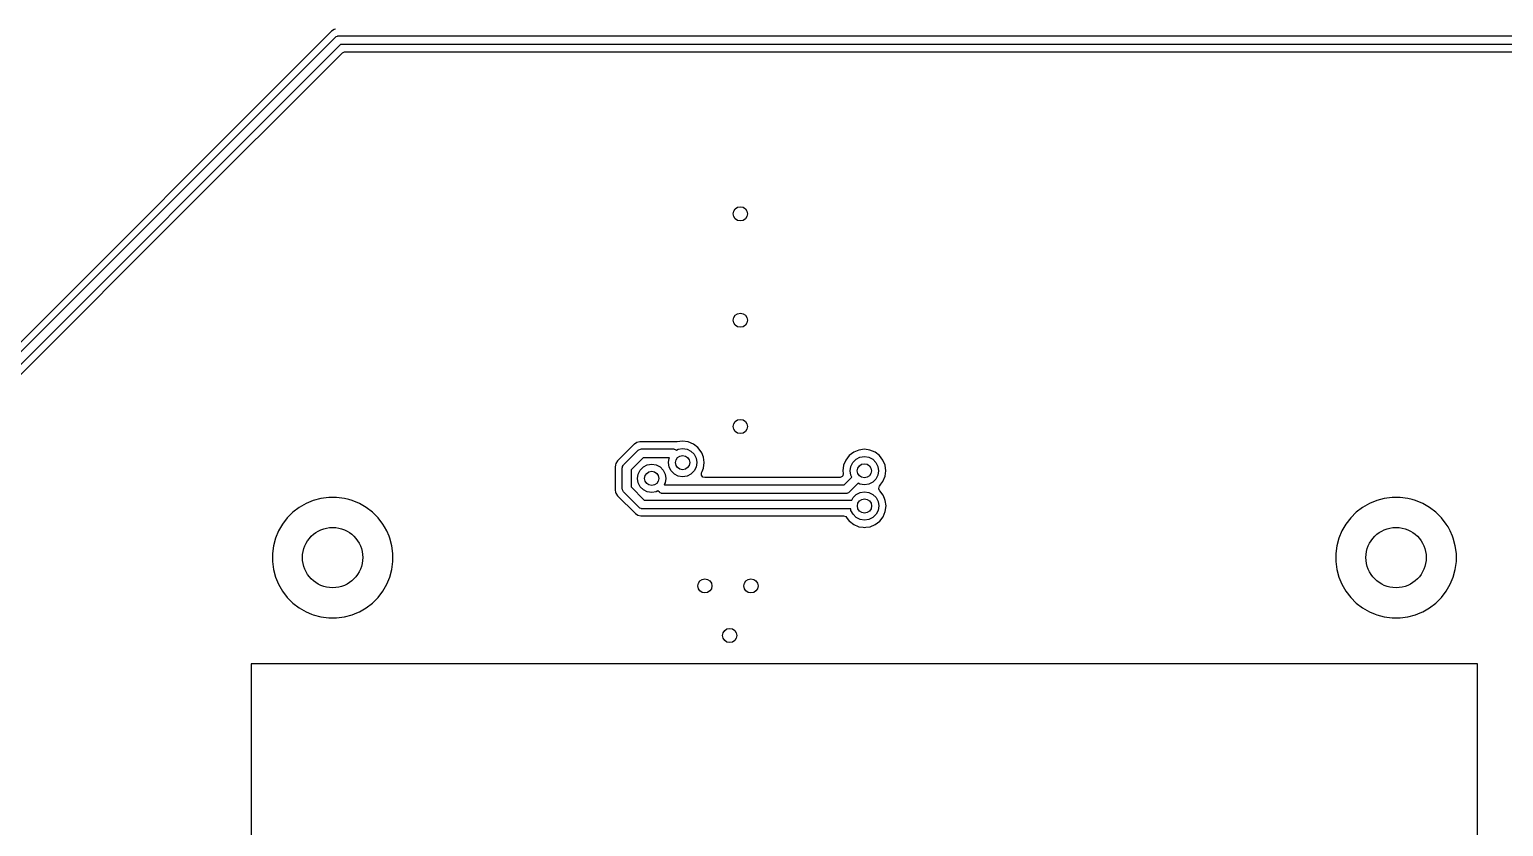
# Model space of a CAD drawing. Extents: x 0.79 to 7.64, y -5.35 to -0.98.
# Drawn here: x 4.762 to 6.399, y -3.259 to -2.374 of the extents above; entities that cross this region are included whole.
import ezdxf

# ---------------------------------------------------------------- set-up
doc = ezdxf.new("R2010")
doc.units = 0
doc.header["$MEASUREMENT"] = 0
doc.layers.add('BLACK', color=7, linetype='CONTINUOUS')

msp = doc.modelspace()

# ---------------------------------------------------------------- linework, layer by layer
at = {"layer": 'BLACK', "linetype": 'CONTINUOUS'}
for p, q in [((5.1002, -2.3739), (5.0973, -2.3756)), ((5.1015, -2.3735), (5.1002, -2.3739)), ((4.6168, -2.8672), (5.1017, -2.3823)), ((5.0973, -2.3756), (4.6327, -2.8401)), ((5.0973, -2.3756), (5.0973, -2.3756)), ((5.1017, -2.3823), (5.1024, -2.3817)), ((5.1024, -2.3817), (5.1037, -2.3812)), ((5.1024, -2.3817), (5.1024, -2.3817)), ((5.1037, -2.3812), (5.1042, -2.381)), ((5.1042, -2.381), (5.1051, -2.3809)), ((5.1042, -2.381), (5.1042, -2.381)), ((5.1051, -2.3809), (7.1969, -2.3809)), ((5.1072, -2.3907), (4.6223, -2.8756)), ((4.9192, -2.5899), (5.1093, -2.3998)), ((7.1948, -2.3907), (5.1072, -2.3907)), ((5.1093, -2.3998), (5.1114, -2.3987)), ((5.1114, -2.3987), (5.1121, -2.3986)), ((5.1121, -2.3986), (7.1899, -2.3986)), ((4.7672, -2.7419), (4.9192, -2.5899)), ((4.6496, -2.8594), (4.7672, -2.7419)), ((5.4396, -2.8321), (5.4363, -2.8329)), ((5.4429, -2.8321), (5.4396, -2.8321)), ((5.4396, -2.8321), (5.4396, -2.8321)), ((5.4432, -2.8321), (5.4429, -2.8321)), ((5.4786, -2.8321), (5.4432, -2.8321)), ((5.4432, -2.8321), (5.4432, -2.8321)), ((5.4788, -2.8321), (5.4786, -2.8321)), ((5.4786, -2.8321), (5.4786, -2.8321)), ((5.4807, -2.8321), (5.4788, -2.8321)), ((5.4809, -2.8321), (5.4807, -2.8321)), ((5.4807, -2.8321), (5.4807, -2.8321)), ((5.4807, -2.8321), (5.4807, -2.8321)), ((5.481, -2.8321), (5.4809, -2.8321)), ((5.4871, -2.8313), (5.481, -2.8321)), ((5.4933, -2.8321), (5.4871, -2.8313)), ((5.4871, -2.8313), (5.4871, -2.8313)), ((5.4991, -2.8345), (5.4933, -2.8321)), ((5.4933, -2.8321), (5.4933, -2.8321)), ((5.431, -2.837), (5.4147, -2.8533)), ((5.4215, -2.8576), (5.4378, -2.8414)), ((5.4334, -2.8346), (5.431, -2.837)), ((5.431, -2.837), (5.431, -2.837)), ((5.431, -2.837), (5.431, -2.837)), ((5.431, -2.837), (5.431, -2.837)), ((5.4336, -2.8345), (5.4334, -2.8346)), ((5.4363, -2.8329), (5.4336, -2.8345)), ((5.4363, -2.8329), (5.4363, -2.8329)), ((5.4378, -2.8414), (5.4385, -2.8408)), ((5.4385, -2.8408), (5.4403, -2.84)), ((5.4403, -2.84), (5.4413, -2.8399)), ((5.4403, -2.84), (5.4403, -2.84)), ((5.4413, -2.8399), (5.4769, -2.8399)), ((5.4769, -2.8399), (5.4778, -2.84)), ((5.4778, -2.84), (5.4778, -2.84)), ((5.4778, -2.84), (5.4781, -2.8401)), ((5.4781, -2.8401), (5.4796, -2.8408)), ((5.4796, -2.8408), (5.4796, -2.8408)), ((5.4796, -2.8408), (5.4802, -2.8412)), ((5.4802, -2.8412), (5.4823, -2.8401)), ((5.4823, -2.8401), (5.4871, -2.8394)), ((5.4871, -2.8394), (5.492, -2.8401)), ((5.492, -2.8401), (5.4964, -2.8424)), ((5.4964, -2.8424), (5.4999, -2.8459)), ((5.4993, -2.8347), (5.4991, -2.8345)), ((5.4991, -2.8345), (5.4991, -2.8345)), ((5.4991, -2.8345), (5.4991, -2.8345)), ((5.504, -2.8383), (5.4993, -2.8347)), ((5.4999, -2.8459), (5.5021, -2.8503)), ((5.5078, -2.8432), (5.504, -2.8383)), ((5.504, -2.8383), (5.504, -2.8383)), ((5.504, -2.8383), (5.504, -2.8383)), ((5.504, -2.8383), (5.504, -2.8383)), ((5.504, -2.8383), (5.504, -2.8383)), ((5.5083, -2.8443), (5.5078, -2.8432)), ((5.5078, -2.8432), (5.5078, -2.8432)), ((5.5102, -2.849), (5.5083, -2.8443)), ((5.6721, -2.8473), (5.6683, -2.8523)), ((5.6771, -2.8435), (5.6721, -2.8473)), ((5.6721, -2.8473), (5.6721, -2.8473)), ((5.6828, -2.8411), (5.6771, -2.8435)), ((5.6771, -2.8435), (5.6771, -2.8435)), ((5.689, -2.8403), (5.6828, -2.8411)), ((5.6828, -2.8411), (5.6828, -2.8411)), ((5.6841, -2.8492), (5.689, -2.8484)), ((5.6951, -2.8411), (5.689, -2.8403)), ((5.689, -2.8403), (5.689, -2.8403)), ((5.689, -2.8484), (5.6938, -2.8492)), ((5.7009, -2.8435), (5.6951, -2.8411)), ((5.6951, -2.8411), (5.6951, -2.8411)), ((5.7058, -2.8473), (5.7009, -2.8435)), ((5.7096, -2.8523), (5.7058, -2.8473)), ((5.7058, -2.8473), (5.7058, -2.8473)), ((5.7058, -2.8473), (5.7058, -2.8473)), ((5.7058, -2.8473), (5.7058, -2.8473)), ((5.7058, -2.8473), (5.7058, -2.8473)), ((5.4124, -2.8587), (5.4122, -2.8594)), ((5.4122, -2.8594), (5.4122, -2.8824)), ((5.4127, -2.8576), (5.4124, -2.8587)), ((5.4131, -2.8562), (5.4127, -2.8576)), ((5.4127, -2.8576), (5.4127, -2.8576)), ((5.4147, -2.8533), (5.4131, -2.8562)), ((5.4131, -2.8562), (5.4131, -2.8562)), ((5.4147, -2.8533), (5.4147, -2.8533)), ((5.4201, -2.8611), (5.4202, -2.8602)), ((5.4201, -2.8841), (5.4201, -2.8611)), ((5.4202, -2.86), (5.4205, -2.8594)), ((5.4202, -2.8602), (5.4202, -2.86)), ((5.4205, -2.8594), (5.4209, -2.8584)), ((5.4209, -2.8584), (5.4215, -2.8576)), ((5.4209, -2.8584), (5.4209, -2.8584)), ((5.4433, -2.8498), (5.4299, -2.8632)), ((5.4299, -2.8632), (5.4299, -2.8821)), ((5.4378, -2.8678), (5.44, -2.8634)), ((5.44, -2.8634), (5.4435, -2.8599)), ((5.4724, -2.8498), (5.4433, -2.8498)), ((5.4435, -2.8599), (5.4479, -2.8576)), ((5.4479, -2.8576), (5.4528, -2.8569)), ((5.4528, -2.8569), (5.4576, -2.8576)), ((5.4576, -2.8576), (5.462, -2.8599)), ((5.462, -2.8599), (5.4655, -2.8634)), ((5.4655, -2.8634), (5.4677, -2.8678)), ((5.4714, -2.8551), (5.4722, -2.8503)), ((5.4722, -2.86), (5.4714, -2.8551)), ((5.4722, -2.8503), (5.4724, -2.8498)), ((5.4744, -2.8644), (5.4722, -2.86)), ((5.4779, -2.8679), (5.4744, -2.8644)), ((5.4999, -2.8644), (5.4964, -2.8679)), ((5.5021, -2.86), (5.4999, -2.8644)), ((5.5021, -2.8503), (5.5029, -2.8551)), ((5.5029, -2.8551), (5.5021, -2.86)), ((5.508, -2.8664), (5.5087, -2.8649)), ((5.5087, -2.8649), (5.5102, -2.8613)), ((5.511, -2.8551), (5.5102, -2.849)), ((5.5102, -2.8613), (5.511, -2.8551)), ((5.6659, -2.858), (5.6651, -2.8642)), ((5.6651, -2.8642), (5.6651, -2.8642)), ((5.6651, -2.8642), (5.6655, -2.8673)), ((5.6683, -2.8523), (5.6659, -2.858)), ((5.6659, -2.858), (5.6659, -2.858)), ((5.6683, -2.8523), (5.6683, -2.8523)), ((5.6732, -2.8642), (5.674, -2.8593)), ((5.674, -2.869), (5.6732, -2.8642)), ((5.674, -2.8593), (5.6762, -2.8549)), ((5.6762, -2.8549), (5.6797, -2.8514)), ((5.6797, -2.8514), (5.6841, -2.8492)), ((5.6938, -2.8492), (5.6982, -2.8514)), ((5.6982, -2.8514), (5.7017, -2.8549)), ((5.7017, -2.8549), (5.704, -2.8593)), ((5.704, -2.8593), (5.7047, -2.8642)), ((5.7047, -2.8642), (5.704, -2.869)), ((5.712, -2.858), (5.7096, -2.8523)), ((5.7096, -2.8523), (5.7096, -2.8523)), ((5.7128, -2.8642), (5.712, -2.858)), ((5.712, -2.858), (5.712, -2.858)), ((5.712, -2.8703), (5.7128, -2.8642)), ((5.437, -2.8726), (5.4378, -2.8678)), ((5.4378, -2.8775), (5.437, -2.8726)), ((5.44, -2.8819), (5.4378, -2.8775)), ((5.4677, -2.8775), (5.4667, -2.8796)), ((5.4667, -2.8796), (5.4668, -2.8797)), ((5.4668, -2.8797), (5.6594, -2.8797)), ((5.4677, -2.8678), (5.4685, -2.8726)), ((5.4685, -2.8726), (5.4677, -2.8775)), ((5.4823, -2.8701), (5.4779, -2.8679)), ((5.4871, -2.8709), (5.4823, -2.8701)), ((5.492, -2.8701), (5.4871, -2.8709)), ((5.4964, -2.8679), (5.492, -2.8701)), ((5.5079, -2.8667), (5.508, -2.8664)), ((5.5079, -2.8691), (5.5079, -2.8667)), ((5.5094, -2.8711), (5.5079, -2.8691)), ((5.5116, -2.8718), (5.5094, -2.8711)), ((5.6616, -2.8718), (5.5116, -2.8718)), ((5.6594, -2.8797), (5.6665, -2.8797)), ((5.6622, -2.8718), (5.6616, -2.8718)), ((5.6643, -2.8707), (5.6622, -2.8718)), ((5.6644, -2.8706), (5.6643, -2.8707)), ((5.6651, -2.8697), (5.6644, -2.8706)), ((5.6655, -2.8673), (5.6651, -2.8697)), ((5.6665, -2.8797), (5.6751, -2.8711)), ((5.682, -2.8781), (5.672, -2.8881)), ((5.6751, -2.8711), (5.674, -2.869)), ((5.6841, -2.8792), (5.682, -2.8781)), ((5.689, -2.8799), (5.6841, -2.8792)), ((5.6938, -2.8792), (5.689, -2.8799)), ((5.6982, -2.8769), (5.6938, -2.8792)), ((5.7017, -2.8734), (5.6982, -2.8769)), ((5.704, -2.869), (5.7017, -2.8734)), ((5.7053, -2.8819), (5.7057, -2.8813)), ((5.7057, -2.8812), (5.7072, -2.8792)), ((5.7057, -2.8813), (5.7057, -2.8812)), ((5.7072, -2.8792), (5.7096, -2.8761)), ((5.7096, -2.8761), (5.712, -2.8703)), ((5.0769, -2.8971), (5.0688, -2.9005)), ((5.0853, -2.8948), (5.0769, -2.8971)), ((5.094, -2.8937), (5.0853, -2.8948)), ((5.0853, -2.8948), (5.0853, -2.8948)), ((5.1028, -2.8937), (5.094, -2.8937)), ((5.094, -2.8937), (5.094, -2.8937)), ((5.1115, -2.8948), (5.1028, -2.8937)), ((5.1163, -2.8961), (5.1115, -2.8948)), ((5.1115, -2.8948), (5.1115, -2.8948)), ((5.1115, -2.8948), (5.1115, -2.8948)), ((5.12, -2.8971), (5.1163, -2.8961)), ((5.1281, -2.9005), (5.12, -2.8971)), ((5.4122, -2.8824), (5.4122, -2.8858)), ((5.4122, -2.8858), (5.4127, -2.8878)), ((5.4127, -2.8878), (5.4131, -2.8891)), ((5.4131, -2.8891), (5.4147, -2.892)), ((5.4147, -2.892), (5.4147, -2.892)), ((5.4147, -2.892), (5.4147, -2.892)), ((5.4147, -2.892), (5.4346, -2.9118)), ((5.4202, -2.8851), (5.4201, -2.8841)), ((5.4203, -2.8854), (5.4202, -2.8851)), ((5.4202, -2.8851), (5.4202, -2.8851)), ((5.4209, -2.8869), (5.4203, -2.8854)), ((5.4215, -2.8876), (5.4209, -2.8869)), ((5.4209, -2.8869), (5.4209, -2.8869)), ((5.439, -2.9051), (5.4215, -2.8876)), ((5.4299, -2.8821), (5.4445, -2.8967)), ((5.4435, -2.8854), (5.44, -2.8819)), ((5.4479, -2.8876), (5.4435, -2.8854)), ((5.4445, -2.8967), (5.675, -2.8967)), ((5.4528, -2.8884), (5.4479, -2.8876)), ((5.4576, -2.8876), (5.4528, -2.8884)), ((5.4597, -2.8865), (5.4576, -2.8876)), ((5.4613, -2.8881), (5.4597, -2.8865)), ((5.462, -2.8887), (5.4613, -2.8881)), ((5.4632, -2.8892), (5.462, -2.8887)), ((5.462, -2.8887), (5.462, -2.8887)), ((5.4638, -2.8895), (5.4632, -2.8892)), ((5.4648, -2.8896), (5.4638, -2.8895)), ((5.4638, -2.8895), (5.4638, -2.8895)), ((5.6594, -2.8896), (5.4648, -2.8896)), ((5.6685, -2.8896), (5.6594, -2.8896)), ((5.6695, -2.8895), (5.6685, -2.8896)), ((5.6701, -2.8892), (5.6695, -2.8895)), ((5.6695, -2.8895), (5.6695, -2.8895)), ((5.6712, -2.8887), (5.6701, -2.8892)), ((5.672, -2.8881), (5.6712, -2.8887)), ((5.6712, -2.8887), (5.6712, -2.8887)), ((5.675, -2.8967), (5.6764, -2.894)), ((5.6764, -2.894), (5.6799, -2.8905)), ((5.6799, -2.8905), (5.6842, -2.8883)), ((5.6842, -2.8883), (5.6891, -2.8875)), ((5.6891, -2.8875), (5.694, -2.8883)), ((5.694, -2.8883), (5.6984, -2.8905)), ((5.6984, -2.8905), (5.7019, -2.894)), ((5.7019, -2.894), (5.7041, -2.8984)), ((5.7049, -2.8843), (5.7053, -2.8819)), ((5.7059, -2.8862), (5.7049, -2.8843)), ((5.706, -2.8864), (5.7058, -2.8862)), ((5.7058, -2.8862), (5.7059, -2.8862)), ((5.7098, -2.8914), (5.706, -2.8864)), ((5.706, -2.8864), (5.706, -2.8864)), ((5.706, -2.8864), (5.706, -2.8864)), ((5.706, -2.8864), (5.706, -2.8864)), ((5.706, -2.8864), (5.706, -2.8864)), ((5.706, -2.8864), (5.706, -2.8864)), ((5.7112, -2.8948), (5.7098, -2.8914)), ((5.7098, -2.8914), (5.7098, -2.8914)), ((5.7121, -2.8971), (5.7112, -2.8948)), ((5.713, -2.9033), (5.7121, -2.8971)), ((6.258, -2.8971), (6.2499, -2.9005)), ((6.2664, -2.8948), (6.258, -2.8971)), ((6.2751, -2.8937), (6.2664, -2.8948)), ((6.2664, -2.8948), (6.2664, -2.8948)), ((6.2839, -2.8937), (6.2751, -2.8937)), ((6.2751, -2.8937), (6.2751, -2.8937)), ((6.2926, -2.8948), (6.2839, -2.8937)), ((6.2974, -2.8961), (6.2926, -2.8948)), ((6.2926, -2.8948), (6.2926, -2.8948)), ((6.2926, -2.8948), (6.2926, -2.8948)), ((6.3011, -2.8971), (6.2974, -2.8961)), ((6.3092, -2.9005), (6.3011, -2.8971)), ((5.0542, -2.9102), (5.048, -2.9164)), ((5.0612, -2.9048), (5.0542, -2.9102)), ((5.0688, -2.9005), (5.0612, -2.9048)), ((5.0688, -2.9005), (5.0688, -2.9005)), ((5.1357, -2.9048), (5.1281, -2.9005)), ((5.1281, -2.9005), (5.1281, -2.9005)), ((5.1427, -2.9102), (5.1357, -2.9048)), ((5.1357, -2.9048), (5.1357, -2.9048)), ((5.1489, -2.9164), (5.1427, -2.9102)), ((5.4346, -2.9118), (5.4346, -2.9118)), ((5.4346, -2.9118), (5.4346, -2.9118)), ((5.4346, -2.9118), (5.4375, -2.9135)), ((5.4375, -2.9135), (5.4375, -2.9135)), ((5.4375, -2.9135), (5.4375, -2.9135)), ((5.4375, -2.9135), (5.4375, -2.9135)), ((5.4375, -2.9135), (5.4408, -2.9144)), ((5.4397, -2.9057), (5.439, -2.9051)), ((5.441, -2.9062), (5.4397, -2.9057)), ((5.4397, -2.9057), (5.4397, -2.9057)), ((5.4415, -2.9064), (5.441, -2.9062)), ((5.4425, -2.9065), (5.4415, -2.9064)), ((5.4415, -2.9064), (5.4415, -2.9064)), ((5.6739, -2.9065), (5.4425, -2.9065)), ((5.6741, -2.9082), (5.6739, -2.9065)), ((5.6764, -2.9125), (5.6741, -2.9082)), ((5.6799, -2.916), (5.6764, -2.9125)), ((5.7019, -2.9125), (5.6984, -2.916)), ((5.7041, -2.9082), (5.7019, -2.9125)), ((5.7041, -2.8984), (5.7049, -2.9033)), ((5.7049, -2.9033), (5.7041, -2.9082)), ((5.7098, -2.9152), (5.7121, -2.9095)), ((5.7121, -2.9095), (5.713, -2.9033)), ((6.2353, -2.9102), (6.2291, -2.9164)), ((6.2423, -2.9048), (6.2353, -2.9102)), ((6.2499, -2.9005), (6.2423, -2.9048)), ((6.2499, -2.9005), (6.2499, -2.9005)), ((6.3168, -2.9048), (6.3092, -2.9005)), ((6.3092, -2.9005), (6.3092, -2.9005)), ((6.3238, -2.9102), (6.3168, -2.9048)), ((6.3168, -2.9048), (6.3168, -2.9048)), ((6.33, -2.9164), (6.3238, -2.9102)), ((5.0426, -2.9234), (5.0383, -2.931)), ((5.048, -2.9164), (5.0426, -2.9234)), ((5.1542, -2.9234), (5.1489, -2.9164)), ((5.1561, -2.9266), (5.1542, -2.9234)), ((5.1586, -2.931), (5.1561, -2.9266)), ((5.4408, -2.9144), (5.4441, -2.9144)), ((5.4441, -2.9144), (5.6659, -2.9144)), ((5.6659, -2.9144), (5.6682, -2.9151)), ((5.6682, -2.9151), (5.669, -2.9159)), ((5.669, -2.9159), (5.6722, -2.9201)), ((5.6722, -2.9201), (5.6723, -2.9201)), ((5.6723, -2.9201), (5.6772, -2.9239)), ((5.6772, -2.9239), (5.6772, -2.9239)), ((5.6772, -2.9239), (5.6772, -2.9239)), ((5.6772, -2.9239), (5.6819, -2.9259)), ((5.6842, -2.9183), (5.6799, -2.916)), ((5.6819, -2.9259), (5.6829, -2.9263)), ((5.6829, -2.9263), (5.6876, -2.9269)), ((5.6891, -2.919), (5.6842, -2.9183)), ((5.6876, -2.9269), (5.6891, -2.9271)), ((5.694, -2.9183), (5.6891, -2.919)), ((5.6891, -2.9271), (5.6904, -2.927)), ((5.6891, -2.9271), (5.6891, -2.9271)), ((5.6891, -2.9271), (5.6891, -2.9271)), ((5.6904, -2.927), (5.6953, -2.9263)), ((5.6984, -2.916), (5.694, -2.9183)), ((5.6953, -2.9263), (5.701, -2.9239)), ((5.701, -2.9239), (5.706, -2.9201)), ((5.706, -2.9201), (5.7098, -2.9152)), ((6.2237, -2.9234), (6.2194, -2.931)), ((6.2291, -2.9164), (6.2237, -2.9234)), ((6.3353, -2.9234), (6.33, -2.9164)), ((6.3372, -2.9266), (6.3353, -2.9234)), ((6.3397, -2.931), (6.3372, -2.9266)), ((5.0349, -2.9391), (5.0326, -2.9475)), ((5.0383, -2.931), (5.0349, -2.9391)), ((5.0383, -2.931), (5.0383, -2.931)), ((5.161, -2.9368), (5.1586, -2.931)), ((5.1586, -2.931), (5.1586, -2.931)), ((5.162, -2.9391), (5.161, -2.9368)), ((5.1642, -2.9475), (5.162, -2.9391)), ((6.216, -2.9391), (6.2137, -2.9475)), ((6.2194, -2.931), (6.216, -2.9391)), ((6.2194, -2.931), (6.2194, -2.931)), ((6.3421, -2.9368), (6.3397, -2.931)), ((6.3397, -2.931), (6.3397, -2.931)), ((6.3431, -2.9391), (6.3421, -2.9368)), ((6.3453, -2.9475), (6.3431, -2.9391)), ((5.0326, -2.9475), (5.0315, -2.956)), ((5.0315, -2.956), (5.0315, -2.9562)), ((5.0315, -2.9562), (5.0315, -2.965)), ((5.0326, -2.9475), (5.0326, -2.9475)), ((5.1654, -2.9562), (5.1642, -2.9475)), ((5.1654, -2.965), (5.1654, -2.9562)), ((6.2137, -2.9475), (6.2126, -2.956)), ((6.2126, -2.956), (6.2126, -2.9562)), ((6.2126, -2.9562), (6.2126, -2.965)), ((6.2137, -2.9475), (6.2137, -2.9475)), ((6.3465, -2.9562), (6.3453, -2.9475)), ((6.3465, -2.965), (6.3465, -2.9562)), ((5.0315, -2.965), (5.0319, -2.968)), ((5.0319, -2.968), (5.0326, -2.9737)), ((5.0326, -2.9737), (5.0326, -2.9737)), ((5.0326, -2.9737), (5.0349, -2.9822)), ((5.162, -2.9822), (5.1642, -2.9737)), ((5.1642, -2.9737), (5.1654, -2.965)), ((6.2126, -2.965), (6.213, -2.968)), ((6.213, -2.968), (6.2137, -2.9737)), ((6.2137, -2.9737), (6.2137, -2.9737)), ((6.2137, -2.9737), (6.216, -2.9822)), ((6.3431, -2.9822), (6.3453, -2.9737)), ((6.3453, -2.9737), (6.3465, -2.965)), ((5.0349, -2.9822), (5.0383, -2.9903)), ((5.0383, -2.9903), (5.0383, -2.9903)), ((5.0383, -2.9903), (5.0426, -2.9979)), ((5.1542, -2.9979), (5.1586, -2.9903)), ((5.1586, -2.9903), (5.162, -2.9822)), ((6.216, -2.9822), (6.2194, -2.9903)), ((6.2194, -2.9903), (6.2194, -2.9903)), ((6.2194, -2.9903), (6.2237, -2.9979)), ((6.3353, -2.9979), (6.3397, -2.9903)), ((6.3397, -2.9903), (6.3431, -2.9822)), ((5.0426, -2.9979), (5.0426, -2.9979)), ((5.0426, -2.9979), (5.048, -3.0049)), ((5.048, -3.0049), (5.0542, -3.0111)), ((5.0542, -3.0111), (5.0612, -3.0164)), ((5.1357, -3.0164), (5.1427, -3.0111)), ((5.1427, -3.0111), (5.1489, -3.0049)), ((5.1489, -3.0049), (5.1542, -2.9979)), ((6.2237, -2.9979), (6.2237, -2.9979)), ((6.2237, -2.9979), (6.2291, -3.0049)), ((6.2291, -3.0049), (6.2353, -3.0111)), ((6.2353, -3.0111), (6.2423, -3.0164)), ((6.3168, -3.0164), (6.3238, -3.0111)), ((6.3238, -3.0111), (6.33, -3.0049)), ((6.33, -3.0049), (6.3353, -2.9979)), ((5.0612, -3.0164), (5.0612, -3.0164)), ((5.0612, -3.0164), (5.0688, -3.0208)), ((5.0688, -3.0208), (5.0688, -3.0208)), ((5.0688, -3.0208), (5.075, -3.0234)), ((5.075, -3.0234), (5.0769, -3.0242)), ((5.0769, -3.0242), (5.0853, -3.0264)), ((5.0853, -3.0264), (5.094, -3.0276)), ((5.094, -3.0276), (5.094, -3.0276)), ((5.094, -3.0276), (5.1028, -3.0276)), ((5.1028, -3.0276), (5.1115, -3.0264)), ((5.1028, -3.0276), (5.1028, -3.0276)), ((5.1115, -3.0264), (5.12, -3.0242)), ((5.12, -3.0242), (5.1251, -3.022)), ((5.1251, -3.022), (5.1281, -3.0208)), ((5.1281, -3.0208), (5.1357, -3.0164)), ((5.1281, -3.0208), (5.1281, -3.0208)), ((5.1281, -3.0208), (5.1281, -3.0208)), ((6.2423, -3.0164), (6.2423, -3.0164)), ((6.2423, -3.0164), (6.2499, -3.0208)), ((6.2499, -3.0208), (6.2499, -3.0208)), ((6.2499, -3.0208), (6.2561, -3.0234)), ((6.2561, -3.0234), (6.258, -3.0242)), ((6.258, -3.0242), (6.2664, -3.0264)), ((6.2664, -3.0264), (6.2751, -3.0276)), ((6.2751, -3.0276), (6.2751, -3.0276)), ((6.2751, -3.0276), (6.2839, -3.0276)), ((6.2839, -3.0276), (6.2926, -3.0264)), ((6.2839, -3.0276), (6.2839, -3.0276)), ((6.2926, -3.0264), (6.3011, -3.0242)), ((6.3011, -3.0242), (6.3062, -3.022)), ((6.3062, -3.022), (6.3092, -3.0208)), ((6.3092, -3.0208), (6.3168, -3.0164)), ((6.3092, -3.0208), (6.3092, -3.0208)), ((6.3092, -3.0208), (6.3092, -3.0208)), ((6.3701, -3.0787), (5.0079, -3.0787)), ((5.0079, -3.0787), (5.0079, -3.0787)), ((5.0079, -3.0787), (5.0079, -4.8898)), ((6.3701, -4.6371), (6.3701, -3.0787)), ((6.3701, -3.0787), (6.3701, -3.0787))]:
    msp.add_line(p, q, dxfattribs=at)
at = {"layer": 'BLACK'}
for centre, radius in [((5.5512, -2.5787), 0.00787), ((5.5512, -2.6969), 0.00787), ((5.5512, -2.815), 0.00787), ((5.4871, -2.8551), 0.00787), ((5.4528, -2.8726), 0.00787), ((5.689, -2.8642), 0.00787), ((5.6891, -2.9033), 0.00787), ((5.0984, -2.9606), 0.0335), ((6.2795, -2.9606), 0.0335), ((5.5118, -2.9921), 0.00787), ((5.563, -2.9921), 0.00787), ((5.5394, -3.0472), 0.00787)]:
    msp.add_circle(centre, radius, dxfattribs=at)

doc.saveas('drawing.dxf')
